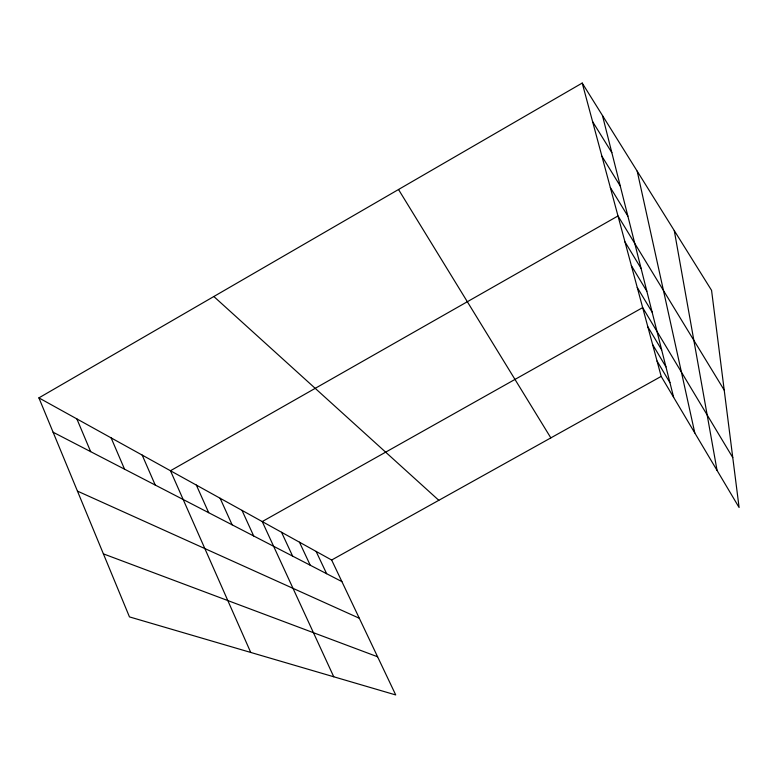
<?xml version="1.0" encoding="UTF-8"?>
<svg xmlns="http://www.w3.org/2000/svg" width="778" height="778" viewBox="0 0 778 778"><rect width="100%" height="100%" fill="white"/><g stroke="black" fill="none" stroke-linecap="round" stroke-linejoin="round"><path stroke-width="1.17" d="M38.9 397.879L331.652 560.024L395.72 694.939L129.459 616.896L38.9 397.879L582.216 83.061L711.559 290.34L739.1 507.509L661.183 376.396L582.216 83.061M331.652 560.024L661.183 376.396M103.396 553.868L377.602 656.778M77.45 491.103L359.31 618.257M53.099 432.218L341.902 581.613M213.843 296.515L438.811 500.312M592.583 121.592L611.839 152.653M601.909 156.222L620.26 186.02M610.341 187.527L627.875 216.138M398.511 189.501L550.843 437.888M724.211 390.128L617.995 215.953L170.47 470.748L250.73 652.441M624.977 241.89L641.072 268.4M631.366 265.638L646.829 291.205M637.25 287.471L652.129 312.163M732.769 457.59L642.667 307.611L262.235 521.571L333.752 676.772M647.831 326.789L661.65 349.857M652.616 344.547L665.949 366.876M657.05 361.041L669.936 382.669M316.111 551.417L326.634 573.707M299.452 542.188L310.247 565.236M281.539 532.269L292.625 556.124M241.997 510.368L253.696 535.984M220.106 498.241L232.126 524.819M196.348 485.083L208.698 512.702M142.179 455.081L155.24 485.054M111.118 437.878L124.548 469.183M76.866 418.914L90.676 451.658M602.454 115.494L673.651 397.364M637.201 171.17L694.803 432.967M674.273 230.58L717.053 470.408"/></g></svg>
